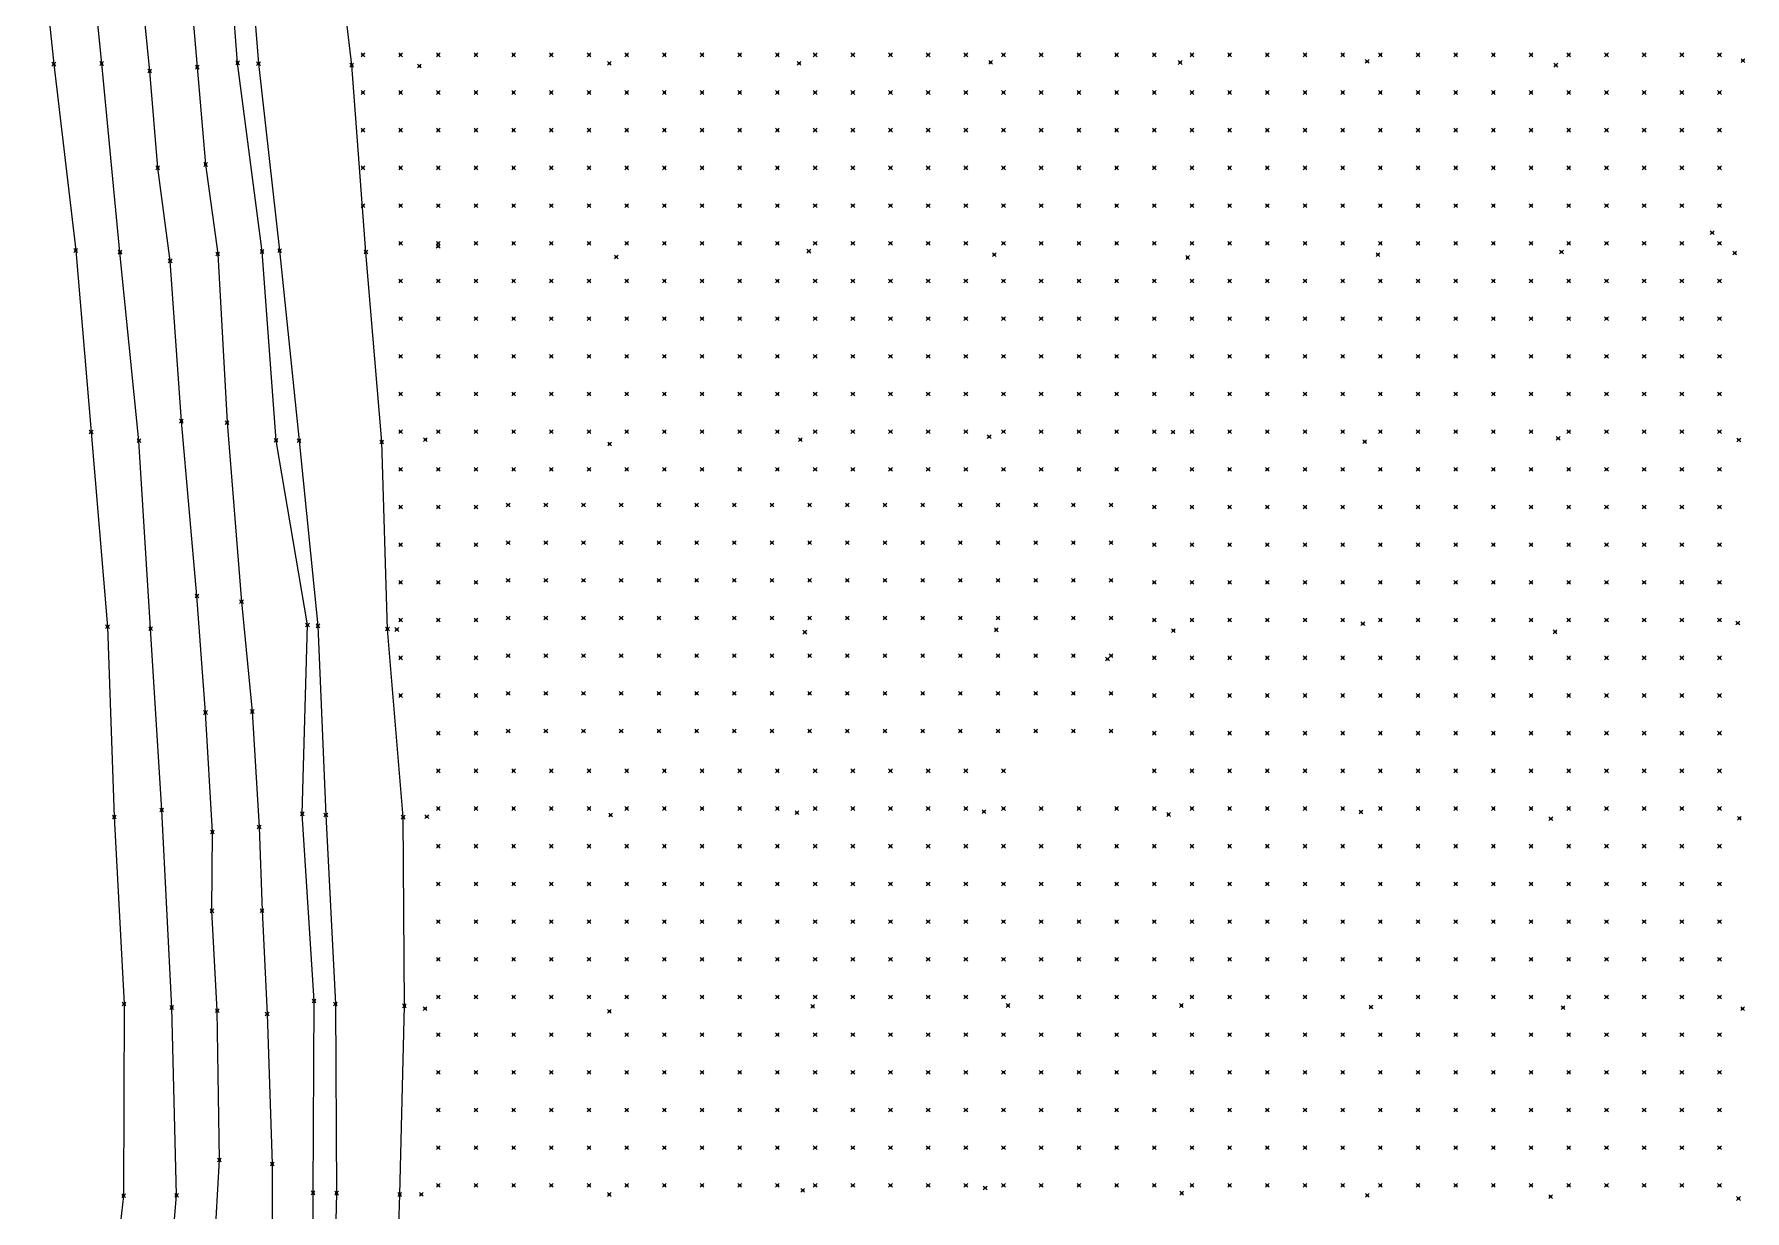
# Model space of a CAD drawing. Header units: metres. Extents: x 441556 to 446409, y 432338 to 461058.
# Drawn here: x 446051.8 to 446187.9, y 433048.4 to 433142.1 of the extents above; entities that cross this region are included whole.
import ezdxf

# ---------------------------------------------------------------- set-up
doc = ezdxf.new("R2010")
doc.units = ezdxf.units.M
doc.header["$MEASUREMENT"] = 0
doc.header["$PDMODE"] = 35
doc.header["$PDSIZE"] = 0.15
for name, color, linetype, lineweight in [('DTM-BRE-RevN_GRP_CANAL', 2, 'Continuous', 0), ('DTM-BRE-RevN_GRP_CANAL IRIGATIE JOS', 2, 'Continuous', 0), ('DTM-BRE-RevN_GRP_CANAL IRIGATIE SUS', 2, 'Continuous', 0), ('DTM-BRE-RevN_GRP_CAROSABIL', 2, 'Continuous', 0), ('DTM-BRE-RevN_GRP_DRUM ASFALT', 2, 'Continuous', 0), ('DTM-BRE-RevN_GRP_TALUZ JOS', 2, 'Continuous', 0), ('DTM-NOK-RevN_LIDAR_co_lidar', 91, 'Continuous', 0), ('DTM-NOK-RevN_RTK', 32, 'Continuous', 0)]:
    doc.layers.add(name, color=color, linetype=linetype, lineweight=lineweight)

msp = doc.modelspace()

# ---------------------------------------------------------------- linework, layer by layer
at = {"layer": 'DTM-BRE-RevN_GRP_CANAL'}
for p, q in [((446060.981, 433139.131, 318.323), (446060.218, 433147.062, 318.323)), ((446064.081, 433147.172, 318.018), (446064.762, 433139.434, 317.858)), ((446061.615, 433131.426, 318.363), (446060.981, 433139.131, 318.323)), ((446064.762, 433139.434, 317.858), (446065.433, 433131.689, 317.806)), ((446062.611, 433124.02, 318.215), (446061.615, 433131.426, 318.363)), ((446065.433, 433131.689, 317.806), (446066.392, 433124.573, 317.915)), ((446063.502, 433111.264, 318.311), (446062.611, 433124.02, 318.215)), ((446066.392, 433124.573, 317.915), (446067.136, 433111.149, 317.907)), ((446064.742, 433097.35, 318.259), (446063.502, 433111.264, 318.311)), ((446067.136, 433111.149, 317.907), (446068.287, 433096.892, 317.568)), ((446065.418, 433088.075, 318.13), (446064.742, 433097.35, 318.259)), ((446068.287, 433096.892, 317.568), (446069.147, 433088.151, 317.435)), ((446065.972, 433078.568, 318.353), (446065.418, 433088.075, 318.13)), ((446069.147, 433088.151, 317.435), (446069.689, 433078.953, 317.813)), ((446069.689, 433078.953, 317.813), (446069.921, 433072.311, 317.806)), ((446065.933, 433072.285, 318.345), (446065.972, 433078.568, 318.353)), ((446066.357, 433064.35, 318.175), (446065.933, 433072.285, 318.345)), ((446069.921, 433072.311, 317.806), (446070.327, 433064.074, 317.755)), ((446066.523, 433052.465, 318.211), (446066.357, 433064.35, 318.175)), ((446070.327, 433064.074, 317.755), (446070.733, 433052.141, 317.723)), ((446066.074, 433044.129, 318.36), (446066.523, 433052.465, 318.211)), ((446070.733, 433052.141, 317.723), (446070.716, 433043.443, 317.724))]:
    msp.add_line(p, q, dxfattribs=at)
at = {"layer": 'DTM-BRE-RevN_GRP_CANAL IRIGATIE JOS'}
for p, q in [((446057.156, 433139.728, 319.289), (446055.685, 433154.776, 319.314)), ((446058.613, 433124.713, 319.24), (446057.156, 433139.728, 319.289)), ((446060.125, 433109.703, 319.222), (446058.613, 433124.713, 319.24)), ((446061.052, 433094.747, 319.272), (446060.125, 433109.703, 319.222)), ((446061.934, 433080.313, 319.259), (446061.052, 433094.747, 319.272)), ((446062.733, 433064.594, 319.146), (446061.934, 433080.313, 319.259)), ((446063.12, 433049.653, 319.092), (446062.733, 433064.594, 319.146)), ((446061.879, 433034.697, 319.209), (446063.12, 433049.653, 319.092))]:
    msp.add_line(p, q, dxfattribs=at)
at = {"layer": 'DTM-BRE-RevN_GRP_CANAL IRIGATIE SUS'}
for p, q in [((446067.974, 433139.778, 319.15), (446066.815, 433154.315, 319.413)), ((446069.921, 433124.764, 319.507), (446067.974, 433139.778, 319.15)), ((446071.033, 433109.73, 319.342), (446069.921, 433124.764, 319.507)), ((446073.541, 433095.043, 319.732), (446071.033, 433109.73, 319.342)), ((446073.127, 433080.006, 319.175), (446073.541, 433095.043, 319.732)), ((446074.063, 433065.118, 319.466), (446073.127, 433080.006, 319.175)), ((446073.981, 433049.846, 319.133), (446074.063, 433065.118, 319.466)), ((446073.972, 433034.779, 319.292), (446073.981, 433049.846, 319.133))]:
    msp.add_line(p, q, dxfattribs=at)
at = {"layer": 'DTM-BRE-RevN_GRP_CAROSABIL'}
for p, q in [((446068.47, 433154.436, 319.592), (446069.643, 433139.716, 319.549)), ((446069.643, 433139.716, 319.549), (446071.321, 433124.84, 319.579)), ((446071.321, 433124.84, 319.579), (446072.863, 433109.706, 319.772)), ((446072.863, 433109.706, 319.772), (446074.373, 433094.974, 319.747)), ((446074.373, 433094.974, 319.747), (446074.996, 433079.91, 319.633)), ((446074.996, 433079.91, 319.633), (446075.76, 433064.88, 319.527)), ((446075.76, 433064.88, 319.527), (446075.854, 433049.821, 319.43)), ((446075.854, 433049.821, 319.43), (446075.418, 433034.761, 319.391))]:
    msp.add_line(p, q, dxfattribs=at)
at = {"layer": 'DTM-BRE-RevN_GRP_DRUM ASFALT'}
for p, q in [((446077.058, 433139.595, 319.593), (446075.279, 433154.95, 319.633)), ((446078.19, 433124.72, 319.646), (446077.058, 433139.595, 319.593)), ((446079.447, 433109.606, 319.84), (446078.19, 433124.72, 319.646)), ((446079.903, 433094.713, 319.813), (446079.447, 433109.606, 319.84)), ((446081.152, 433079.742, 319.765), (446079.903, 433094.713, 319.813)), ((446081.252, 433064.727, 319.611), (446081.152, 433079.742, 319.765)), ((446080.881, 433049.712, 319.547), (446081.252, 433064.727, 319.611)), ((446080.414, 433034.773, 319.487), (446080.881, 433049.712, 319.547))]:
    msp.add_line(p, q, dxfattribs=at)
at = {"layer": 'DTM-BRE-RevN_GRP_TALUZ JOS'}
for p, q in [((446051.787, 433154.354, 319.354), (446053.351, 433139.675, 319.388)), ((446053.351, 433139.675, 319.388), (446055.095, 433124.843, 319.305)), ((446055.095, 433124.843, 319.305), (446056.32, 433110.395, 319.531)), ((446056.32, 433110.395, 319.531), (446057.619, 433094.898, 319.439)), ((446057.619, 433094.898, 319.439), (446058.155, 433079.76, 319.466)), ((446058.155, 433079.76, 319.466), (446058.942, 433064.876, 319.389)), ((446058.942, 433064.876, 319.389), (446058.9, 433049.613, 319.374)), ((446058.9, 433049.613, 319.374), (446057.14, 433034.668, 319.631))]:
    msp.add_line(p, q, dxfattribs=at)
at = {"layer": 'DTM-NOK-RevN_LIDAR_co_lidar'}
for p in [(446077.949, 433140.419, 319.533), (446080.948, 433140.419, 319.046), (446083.948, 433140.419, 318.762), (446086.947, 433140.419, 318.642), (446089.947, 433140.419, 318.642), (446092.946, 433140.419, 318.657), (446095.945, 433140.419, 318.68), (446098.945, 433140.419, 318.674), (446101.944, 433140.419, 318.669), (446104.944, 433140.419, 318.666), (446107.943, 433140.419, 318.681), (446110.942, 433140.419, 318.706), (446113.942, 433140.419, 318.735), (446116.941, 433140.419, 318.789), (446119.94, 433140.419, 318.843), (446122.94, 433140.419, 318.889), (446125.939, 433140.419, 318.882), (446128.939, 433140.419, 318.839), (446131.938, 433140.419, 318.855), (446134.937, 433140.419, 318.872), (446137.937, 433140.419, 318.86), (446140.936, 433140.419, 318.836), (446143.936, 433140.419, 318.838), (446146.935, 433140.419, 318.855), (446149.934, 433140.419, 318.862), (446152.934, 433140.419, 318.834), (446155.933, 433140.419, 318.818), (446158.932, 433140.419, 318.764), (446161.932, 433140.419, 318.682), (446164.931, 433140.419, 318.563), (446167.931, 433140.419, 318.496), (446170.93, 433140.419, 318.442), (446173.929, 433140.419, 318.446), (446176.929, 433140.419, 318.397), (446179.928, 433140.419, 318.417), (446182.928, 433140.419, 318.406), (446185.927, 433140.419, 318.415), (446077.949, 433137.42, 319.519), (446080.948, 433137.42, 319.073), (446083.948, 433137.42, 318.716), (446086.947, 433137.42, 318.728), (446089.947, 433137.42, 318.725), (446092.946, 433137.42, 318.75), (446095.945, 433137.42, 318.765), (446098.945, 433137.42, 318.757), (446101.944, 433137.42, 318.736), (446104.944, 433137.42, 318.732), (446107.943, 433137.42, 318.752), (446110.942, 433137.42, 318.778), (446113.942, 433137.42, 318.813), (446116.941, 433137.42, 318.868), (446119.94, 433137.42, 318.894), (446122.94, 433137.42, 318.953), (446125.939, 433137.42, 318.975), (446128.939, 433137.42, 319.013), (446131.938, 433137.42, 318.995), (446134.937, 433137.42, 318.996), (446137.937, 433137.42, 318.941), (446140.936, 433137.42, 318.95), (446143.936, 433137.42, 318.918), (446146.935, 433137.42, 318.93), (446149.934, 433137.42, 318.895), (446152.934, 433137.42, 318.888), (446155.933, 433137.42, 318.912), (446158.932, 433137.42, 318.818), (446161.932, 433137.42, 318.718), (446164.931, 433137.42, 318.612), (446167.931, 433137.42, 318.52), (446170.93, 433137.42, 318.449), (446173.929, 433137.42, 318.442), (446176.929, 433137.42, 318.428), (446179.928, 433137.42, 318.418), (446182.928, 433137.42, 318.403), (446185.927, 433137.42, 318.373), (446077.949, 433134.421, 319.533), (446080.948, 433134.421, 319.119), (446083.948, 433134.421, 318.839), (446086.947, 433134.421, 318.847), (446089.947, 433134.421, 318.859), (446092.946, 433134.421, 318.859), (446095.945, 433134.421, 318.854), (446098.945, 433134.421, 318.831), (446101.944, 433134.421, 318.815), (446104.944, 433134.421, 318.816), (446107.943, 433134.421, 318.823), (446110.942, 433134.421, 318.83), (446113.942, 433134.421, 318.873), (446116.941, 433134.421, 318.912), (446119.94, 433134.421, 318.959), (446122.94, 433134.421, 318.993), (446125.939, 433134.421, 318.953), (446128.939, 433134.421, 318.946), (446131.938, 433134.421, 318.949), (446134.937, 433134.421, 318.942), (446137.937, 433134.421, 318.953), (446140.936, 433134.421, 318.963), (446143.936, 433134.421, 318.886), (446146.935, 433134.421, 318.88), (446149.934, 433134.421, 318.899), (446152.934, 433134.421, 318.857), (446155.933, 433134.421, 318.837), (446158.932, 433134.421, 318.756), (446161.932, 433134.421, 318.637), (446164.931, 433134.421, 318.51), (446167.931, 433134.421, 318.436), (446170.93, 433134.421, 318.389), (446173.929, 433134.421, 318.455), (446176.929, 433134.421, 318.442), (446179.928, 433134.421, 318.418), (446182.928, 433134.421, 318.411), (446185.927, 433134.421, 318.385), (446077.949, 433131.421, 319.531), (446080.948, 433131.421, 319.17), (446083.948, 433131.421, 318.95), (446086.947, 433131.421, 318.922), (446089.947, 433131.421, 318.946), (446092.946, 433131.421, 318.891), (446095.945, 433131.421, 318.875), (446098.945, 433131.421, 318.88), (446101.944, 433131.421, 318.81), (446104.944, 433131.421, 318.773), (446107.943, 433131.421, 318.762), (446110.942, 433131.421, 318.766), (446113.942, 433131.421, 318.777), (446116.941, 433131.421, 318.829), (446119.94, 433131.421, 318.886), (446122.94, 433131.421, 318.871), (446125.939, 433131.421, 318.825), (446128.939, 433131.421, 318.831), (446131.938, 433131.421, 318.827), (446134.937, 433131.421, 318.839), (446137.937, 433131.421, 318.84), (446140.936, 433131.421, 318.818), (446143.936, 433131.421, 318.767), (446146.935, 433131.421, 318.772), (446149.934, 433131.421, 318.779), (446152.934, 433131.421, 318.69), (446155.933, 433131.421, 318.69), (446158.932, 433131.421, 318.577), (446161.932, 433131.421, 318.47), (446164.931, 433131.421, 318.367), (446167.931, 433131.421, 318.308), (446170.93, 433131.421, 318.259), (446173.929, 433131.421, 318.322), (446176.929, 433131.421, 318.338), (446179.928, 433131.421, 318.347), (446182.928, 433131.421, 318.399), (446185.927, 433131.421, 318.348), (446077.949, 433128.422, 319.563), (446080.948, 433128.422, 319.254), (446083.948, 433128.422, 319.018), (446086.947, 433128.422, 318.946), (446089.947, 433128.422, 318.898), (446092.946, 433128.422, 318.81), (446095.945, 433128.422, 318.755), (446098.945, 433128.422, 318.707), (446101.944, 433128.422, 318.644), (446104.944, 433128.422, 318.625), (446107.943, 433128.422, 318.628), (446110.942, 433128.422, 318.624), (446113.942, 433128.422, 318.65), (446116.941, 433128.422, 318.687), (446119.94, 433128.422, 318.754), (446122.94, 433128.422, 318.768), (446125.939, 433128.422, 318.754), (446128.939, 433128.422, 318.743), (446131.938, 433128.422, 318.731), (446134.937, 433128.422, 318.701), (446137.937, 433128.422, 318.712), (446140.936, 433128.422, 318.696), (446143.936, 433128.422, 318.621), (446146.935, 433128.422, 318.624), (446149.934, 433128.422, 318.584), (446152.934, 433128.422, 318.547), (446155.933, 433128.422, 318.479), (446158.932, 433128.422, 318.398), (446161.932, 433128.422, 318.319), (446164.931, 433128.422, 318.259), (446167.931, 433128.422, 318.21), (446170.93, 433128.422, 318.204), (446173.929, 433128.422, 318.246), (446176.929, 433128.422, 318.232), (446179.928, 433128.422, 318.28), (446182.928, 433128.422, 318.434), (446185.927, 433128.422, 318.595), (446080.948, 433125.423, 319.342), (446083.948, 433125.423, 319.096), (446086.947, 433125.423, 318.978), (446089.947, 433125.423, 318.891), (446092.946, 433125.423, 318.798), (446095.945, 433125.423, 318.711), (446098.945, 433125.423, 318.634), (446101.944, 433125.423, 318.569), (446104.944, 433125.423, 318.558), (446107.943, 433125.423, 318.543), (446110.942, 433125.423, 318.54), (446113.942, 433125.423, 318.555), (446116.941, 433125.423, 318.588), (446119.94, 433125.423, 318.636), (446122.94, 433125.423, 318.654), (446125.939, 433125.423, 318.611), (446128.939, 433125.423, 318.61), (446131.938, 433125.423, 318.594), (446134.937, 433125.423, 318.575), (446137.937, 433125.423, 318.602), (446140.936, 433125.423, 318.549), (446143.936, 433125.423, 318.537), (446146.935, 433125.423, 318.505), (446149.934, 433125.423, 318.459), (446152.934, 433125.423, 318.415), (446155.933, 433125.423, 318.372), (446158.932, 433125.423, 318.269), (446161.932, 433125.423, 318.259), (446164.931, 433125.423, 318.2), (446167.931, 433125.423, 318.184), (446170.93, 433125.423, 318.211), (446173.929, 433125.423, 318.23), (446176.929, 433125.423, 318.208), (446179.928, 433125.423, 318.191), (446182.928, 433125.423, 318.376), (446185.927, 433125.423, 318.485), (446080.948, 433122.423, 319.374), (446083.948, 433122.423, 319.132), (446086.947, 433122.423, 318.996), (446089.947, 433122.423, 318.886), (446092.946, 433122.423, 318.746), (446095.945, 433122.423, 318.625), (446098.945, 433122.423, 318.538), (446101.944, 433122.423, 318.488), (446104.944, 433122.423, 318.479), (446107.943, 433122.423, 318.502), (446110.942, 433122.423, 318.498), (446113.942, 433122.423, 318.488), (446116.941, 433122.423, 318.513), (446119.94, 433122.423, 318.539), (446122.94, 433122.423, 318.597), (446125.939, 433122.423, 318.579), (446128.939, 433122.423, 318.601), (446131.938, 433122.423, 318.68), (446134.937, 433122.423, 318.686), (446137.937, 433122.423, 318.64), (446140.936, 433122.423, 318.594), (446143.936, 433122.423, 318.587), (446146.935, 433122.423, 318.543), (446149.934, 433122.423, 318.495), (446152.934, 433122.423, 318.482), (446155.933, 433122.423, 318.409), (446158.932, 433122.423, 318.343), (446161.932, 433122.423, 318.306), (446164.931, 433122.423, 318.256), (446167.931, 433122.423, 318.21), (446170.93, 433122.423, 318.193), (446173.929, 433122.423, 318.183), (446176.929, 433122.423, 318.201), (446179.928, 433122.423, 318.227), (446182.928, 433122.423, 318.261), (446185.927, 433122.423, 318.283), (446080.948, 433119.424, 319.426), (446083.948, 433119.424, 319.132), (446086.947, 433119.424, 319.047), (446089.947, 433119.424, 318.953), (446092.946, 433119.424, 318.859), (446095.945, 433119.424, 318.732), (446098.945, 433119.424, 318.631), (446101.944, 433119.424, 318.579), (446104.944, 433119.424, 318.559), (446107.943, 433119.424, 318.57), (446110.942, 433119.424, 318.578), (446113.942, 433119.424, 318.601), (446116.941, 433119.424, 318.579), (446119.94, 433119.424, 318.608), (446122.94, 433119.424, 318.646), (446125.939, 433119.424, 318.613), (446128.939, 433119.424, 318.594), (446131.938, 433119.424, 318.704), (446134.937, 433119.424, 318.746), (446137.937, 433119.424, 318.714), (446140.936, 433119.424, 318.68), (446143.936, 433119.424, 318.637), (446146.935, 433119.424, 318.615), (446149.934, 433119.424, 318.499), (446152.934, 433119.424, 318.435), (446155.933, 433119.424, 318.378), (446158.932, 433119.424, 318.313), (446161.932, 433119.424, 318.274), (446164.931, 433119.424, 318.236), (446167.931, 433119.424, 318.214), (446170.93, 433119.424, 318.219), (446173.929, 433119.424, 318.221), (446176.929, 433119.424, 318.221), (446179.928, 433119.424, 318.251), (446182.928, 433119.424, 318.285), (446185.927, 433119.424, 318.276), (446080.948, 433116.424, 319.525), (446083.948, 433116.424, 319.111), (446086.947, 433116.424, 319.038), (446089.947, 433116.424, 318.995), (446092.946, 433116.424, 318.938), (446095.945, 433116.424, 318.861), (446098.945, 433116.424, 318.782), (446101.944, 433116.424, 318.74), (446104.944, 433116.424, 318.687), (446107.943, 433116.424, 318.657), (446110.942, 433116.424, 318.642), (446113.942, 433116.424, 318.619), (446116.941, 433116.424, 318.611), (446119.94, 433116.424, 318.592), (446122.94, 433116.424, 318.614), (446125.939, 433116.424, 318.561), (446128.939, 433116.424, 318.599), (446131.938, 433116.424, 318.679), (446134.937, 433116.424, 318.695), (446137.937, 433116.424, 318.678), (446140.936, 433116.424, 318.653), (446143.936, 433116.424, 318.585), (446146.935, 433116.424, 318.537), (446149.934, 433116.424, 318.477), (446152.934, 433116.424, 318.409), (446155.933, 433116.424, 318.324), (446158.932, 433116.424, 318.3), (446161.932, 433116.424, 318.224), (446164.931, 433116.424, 318.155), (446167.931, 433116.424, 318.164), (446170.93, 433116.424, 318.187), (446173.929, 433116.424, 318.206), (446176.929, 433116.424, 318.217), (446179.928, 433116.424, 318.229), (446182.928, 433116.424, 318.254), (446185.927, 433116.424, 318.26), (446080.948, 433113.425, 319.561), (446083.948, 433113.425, 319.13), (446086.947, 433113.425, 319.045), (446089.947, 433113.425, 319.005), (446092.946, 433113.425, 318.975), (446095.945, 433113.425, 318.947), (446098.945, 433113.425, 318.856), (446101.944, 433113.425, 318.824), (446104.944, 433113.425, 318.746), (446107.943, 433113.425, 318.676), (446110.942, 433113.425, 318.648), (446113.942, 433113.425, 318.598), (446116.941, 433113.425, 318.601), (446119.94, 433113.425, 318.581), (446122.94, 433113.425, 318.569), (446125.939, 433113.425, 318.56), (446128.939, 433113.425, 318.61), (446131.938, 433113.425, 318.65), (446134.937, 433113.425, 318.641), (446137.937, 433113.425, 318.71), (446140.936, 433113.425, 318.715), (446143.936, 433113.425, 318.644), (446146.935, 433113.425, 318.607), (446149.934, 433113.425, 318.516), (446152.934, 433113.425, 318.409), (446155.933, 433113.425, 318.38), (446158.932, 433113.425, 318.325), (446161.932, 433113.425, 318.293), (446164.931, 433113.425, 318.236), (446167.931, 433113.425, 318.222), (446170.93, 433113.425, 318.231), (446173.929, 433113.425, 318.283), (446176.929, 433113.425, 318.304), (446179.928, 433113.425, 318.305), (446182.928, 433113.425, 318.319), (446185.927, 433113.425, 318.336), (446080.948, 433110.426, 319.665), (446083.948, 433110.426, 319.097), (446086.947, 433110.426, 318.969), (446089.947, 433110.426, 318.985), (446092.946, 433110.426, 318.983), (446095.945, 433110.426, 318.973), (446098.945, 433110.426, 318.943), (446101.944, 433110.426, 318.935), (446104.944, 433110.426, 318.859), (446107.943, 433110.426, 318.783), (446110.942, 433110.426, 318.749), (446113.942, 433110.426, 318.691), (446116.941, 433110.426, 318.68), (446119.94, 433110.426, 318.64), (446122.94, 433110.426, 318.635), (446125.939, 433110.426, 318.544), (446128.939, 433110.426, 318.586), (446131.938, 433110.426, 318.616), (446134.937, 433110.426, 318.63), (446137.937, 433110.426, 318.637), (446140.936, 433110.426, 318.687), (446143.936, 433110.426, 318.703), (446146.935, 433110.426, 318.612), (446149.934, 433110.426, 318.579), (446152.934, 433110.426, 318.461), (446155.933, 433110.426, 318.418), (446158.932, 433110.426, 318.347), (446161.932, 433110.426, 318.302), (446164.931, 433110.426, 318.289), (446167.931, 433110.426, 318.278), (446170.93, 433110.426, 318.315), (446173.929, 433110.426, 318.361), (446176.929, 433110.426, 318.383), (446179.928, 433110.426, 318.38), (446182.928, 433110.426, 318.379), (446185.927, 433110.426, 318.383), (446080.948, 433107.426, 319.784), (446083.948, 433107.426, 318.919), (446086.947, 433107.426, 318.637), (446089.947, 433107.426, 318.671), (446092.946, 433107.426, 318.64), (446095.945, 433107.426, 318.654), (446098.945, 433107.426, 318.624), (446101.944, 433107.426, 318.578), (446104.944, 433107.426, 318.5), (446107.943, 433107.426, 318.444), (446110.942, 433107.426, 318.402), (446113.942, 433107.426, 318.353), (446116.941, 433107.426, 318.322), (446119.94, 433107.426, 318.2), (446122.94, 433107.426, 318.157), (446125.939, 433107.426, 318.085), (446128.939, 433107.426, 318.058), (446131.938, 433107.426, 318.086), (446134.937, 433107.426, 318.131), (446137.937, 433107.426, 318.168), (446140.936, 433107.426, 318.482), (446143.936, 433107.426, 318.681), (446146.935, 433107.426, 318.627), (446149.934, 433107.426, 318.568), (446152.934, 433107.426, 318.464), (446155.933, 433107.426, 318.426), (446158.932, 433107.426, 318.351), (446161.932, 433107.426, 318.308), (446164.931, 433107.426, 318.284), (446167.931, 433107.426, 318.346), (446170.93, 433107.426, 318.367), (446173.929, 433107.426, 318.416), (446176.929, 433107.426, 318.419), (446179.928, 433107.426, 318.426), (446182.928, 433107.426, 318.407), (446185.927, 433107.426, 318.414), (446080.948, 433104.427, 319.789), (446083.948, 433104.427, 318.909), (446086.947, 433104.427, 318.342), (446089.51, 433104.59, 319.074), (446092.51, 433104.59, 319.036), (446095.509, 433104.59, 318.942), (446098.508, 433104.59, 318.886), (446101.508, 433104.59, 318.893), (446104.507, 433104.59, 318.777), (446107.507, 433104.59, 318.668), (446110.506, 433104.59, 318.622), (446113.505, 433104.59, 318.559), (446116.505, 433104.59, 318.48), (446119.504, 433104.59, 318.424), (446122.503, 433104.59, 318.471), (446125.503, 433104.59, 318.474), (446128.502, 433104.59, 318.454), (446131.502, 433104.59, 318.441), (446134.501, 433104.59, 318.392), (446137.5, 433104.59, 318.48), (446140.936, 433104.427, 318.356), (446143.936, 433104.427, 318.658), (446146.935, 433104.427, 318.63), (446149.934, 433104.427, 318.544), (446152.934, 433104.427, 318.507), (446155.933, 433104.427, 318.404), (446158.932, 433104.427, 318.324), (446161.932, 433104.427, 318.323), (446164.931, 433104.427, 318.332), (446167.931, 433104.427, 318.358), (446170.93, 433104.427, 318.374), (446173.929, 433104.427, 318.421), (446176.929, 433104.427, 318.437), (446179.928, 433104.427, 318.435), (446182.928, 433104.427, 318.468), (446185.927, 433104.427, 318.466), (446080.948, 433101.427, 319.804), (446083.948, 433101.427, 318.863), (446086.947, 433101.427, 318.403), (446089.51, 433101.591, 319.039), (446092.51, 433101.591, 318.929), (446095.509, 433101.591, 318.791), (446098.508, 433101.591, 318.731), (446101.508, 433101.591, 318.733), (446104.507, 433101.591, 318.671), (446107.507, 433101.591, 318.59), (446110.506, 433101.591, 318.529), (446113.505, 433101.591, 318.452), (446116.505, 433101.591, 318.4), (446119.504, 433101.591, 318.338), (446122.503, 433101.591, 318.432), (446125.503, 433101.591, 318.441), (446128.502, 433101.591, 318.391), (446131.502, 433101.591, 318.408), (446134.501, 433101.591, 318.363), (446137.5, 433101.591, 318.367), (446140.936, 433101.427, 318.305), (446143.936, 433101.427, 318.619), (446146.935, 433101.427, 318.547), (446149.934, 433101.427, 318.501), (446152.934, 433101.427, 318.486), (446155.933, 433101.427, 318.402), (446158.932, 433101.427, 318.308), (446161.932, 433101.427, 318.29), (446164.931, 433101.427, 318.287), (446167.931, 433101.427, 318.276), (446170.93, 433101.427, 318.31), (446173.929, 433101.427, 318.324), (446176.929, 433101.427, 318.345), (446179.928, 433101.427, 318.363), (446182.928, 433101.427, 318.384), (446185.927, 433101.427, 318.393), (446080.948, 433098.428, 319.818), (446083.948, 433098.428, 318.808), (446086.947, 433098.428, 318.304), (446089.51, 433098.591, 319.06), (446092.51, 433098.591, 318.948), (446095.509, 433098.591, 318.817), (446098.508, 433098.591, 318.796), (446101.508, 433098.591, 318.779), (446104.507, 433098.591, 318.721), (446107.507, 433098.591, 318.684), (446110.506, 433098.591, 318.668), (446113.505, 433098.591, 318.469), (446116.505, 433098.591, 318.374), (446119.504, 433098.591, 318.459), (446122.503, 433098.591, 318.342), (446125.503, 433098.591, 318.344), (446128.502, 433098.591, 318.266), (446131.502, 433098.591, 318.202), (446134.501, 433098.591, 318.195), (446137.5, 433098.591, 318.113), (446140.936, 433098.428, 318.279), (446143.936, 433098.428, 318.59), (446146.935, 433098.428, 318.523), (446149.934, 433098.428, 318.511), (446152.934, 433098.428, 318.428), (446155.933, 433098.428, 318.375), (446158.932, 433098.428, 318.283), (446161.932, 433098.428, 318.268), (446164.931, 433098.428, 318.26), (446167.931, 433098.428, 318.229), (446170.93, 433098.428, 318.245), (446173.929, 433098.428, 318.272), (446176.929, 433098.428, 318.276), (446179.928, 433098.428, 318.293), (446182.928, 433098.428, 318.315), (446185.927, 433098.428, 318.327), (446080.948, 433095.429, 319.778), (446083.948, 433095.429, 318.712), (446086.947, 433095.429, 318.267), (446089.51, 433095.592, 319.036), (446092.51, 433095.592, 318.974), (446095.509, 433095.592, 318.843), (446098.508, 433095.592, 318.76), (446101.508, 433095.592, 318.759), (446104.507, 433095.592, 318.74), (446107.507, 433095.592, 318.718), (446110.506, 433095.592, 318.633), (446113.505, 433095.592, 318.537), (446116.505, 433095.592, 318.473), (446119.504, 433095.592, 318.361), (446122.503, 433095.592, 318.367), (446125.503, 433095.592, 318.333), (446128.502, 433095.592, 318.27), (446131.502, 433095.592, 318.172), (446134.501, 433095.592, 318.222), (446137.5, 433095.592, 318.234), (446140.936, 433095.429, 318.158), (446143.936, 433095.429, 318.413), (446146.935, 433095.429, 318.428), (446149.934, 433095.429, 318.36), (446152.934, 433095.429, 318.317), (446155.933, 433095.429, 318.306), (446158.932, 433095.429, 318.276), (446161.932, 433095.429, 318.253), (446164.931, 433095.429, 318.234), (446167.931, 433095.429, 318.203), (446170.93, 433095.429, 318.175), (446173.929, 433095.429, 318.181), (446176.929, 433095.429, 318.218), (446179.928, 433095.429, 318.243), (446182.928, 433095.429, 318.252), (446185.927, 433095.429, 318.265), (446080.948, 433092.429, 319.768), (446083.948, 433092.429, 319.015), (446086.947, 433092.429, 318.283), (446089.51, 433092.593, 318.923), (446092.51, 433092.593, 318.799), (446095.509, 433092.593, 318.755), (446098.508, 433092.593, 318.761), (446101.508, 433092.593, 318.689), (446104.507, 433092.593, 318.599), (446107.507, 433092.593, 318.548), (446110.506, 433092.593, 318.499), (446113.505, 433092.593, 318.411), (446116.505, 433092.593, 318.307), (446119.504, 433092.593, 318.357), (446122.503, 433092.593, 318.352), (446125.503, 433092.593, 318.288), (446128.502, 433092.593, 318.209), (446131.502, 433092.593, 318.166), (446134.501, 433092.593, 318.181), (446137.5, 433092.593, 318.227), (446140.936, 433092.429, 318.223), (446143.936, 433092.429, 318.397), (446146.935, 433092.429, 318.409), (446149.934, 433092.429, 318.34), (446152.934, 433092.429, 318.325), (446155.933, 433092.429, 318.276), (446158.932, 433092.429, 318.278), (446161.932, 433092.429, 318.244), (446164.931, 433092.429, 318.246), (446167.931, 433092.429, 318.224), (446170.93, 433092.429, 318.228), (446173.929, 433092.429, 318.231), (446176.929, 433092.429, 318.262), (446179.928, 433092.429, 318.271), (446182.928, 433092.429, 318.285), (446185.927, 433092.429, 318.29), (446080.948, 433089.43, 319.766), (446083.948, 433089.43, 319.219), (446086.947, 433089.43, 318.422), (446089.51, 433089.593, 318.891), (446092.51, 433089.593, 318.822), (446095.509, 433089.593, 318.791), (446098.508, 433089.593, 318.743), (446101.508, 433089.593, 318.695), (446104.507, 433089.593, 318.645), (446107.507, 433089.593, 318.568), (446110.506, 433089.593, 318.516), (446113.505, 433089.593, 318.447), (446116.505, 433089.593, 318.363), (446119.504, 433089.593, 318.471), (446122.503, 433089.593, 318.412), (446125.503, 433089.593, 318.333), (446128.502, 433089.593, 318.248), (446131.502, 433089.593, 318.269), (446134.501, 433089.593, 318.31), (446137.5, 433089.593, 318.303), (446140.936, 433089.43, 318.327), (446143.936, 433089.43, 318.436), (446146.935, 433089.43, 318.399), (446149.934, 433089.43, 318.367), (446152.934, 433089.43, 318.342), (446155.933, 433089.43, 318.328), (446158.932, 433089.43, 318.308), (446161.932, 433089.43, 318.281), (446164.931, 433089.43, 318.277), (446167.931, 433089.43, 318.269), (446170.93, 433089.43, 318.292), (446173.929, 433089.43, 318.3), (446176.929, 433089.43, 318.32), (446179.928, 433089.43, 318.362), (446182.928, 433089.43, 318.38), (446185.927, 433089.43, 318.381), (446083.948, 433086.431, 319.398), (446086.947, 433086.431, 318.669), (446089.51, 433086.594, 318.952), (446092.51, 433086.594, 318.944), (446095.509, 433086.594, 318.863), (446098.508, 433086.594, 318.816), (446101.508, 433086.594, 318.803), (446104.507, 433086.594, 318.743), (446107.507, 433086.594, 318.675), (446110.506, 433086.594, 318.588), (446113.505, 433086.594, 318.576), (446116.505, 433086.594, 318.514), (446119.504, 433086.594, 318.515), (446122.503, 433086.594, 318.56), (446125.503, 433086.594, 318.469), (446128.502, 433086.594, 318.412), (446131.502, 433086.594, 318.349), (446134.501, 433086.594, 318.42), (446137.5, 433086.594, 318.48), (446140.936, 433086.431, 318.314), (446143.936, 433086.431, 318.434), (446146.935, 433086.431, 318.374), (446149.934, 433086.431, 318.378), (446152.934, 433086.431, 318.337), (446155.933, 433086.431, 318.297), (446158.932, 433086.431, 318.278), (446161.932, 433086.431, 318.282), (446164.931, 433086.431, 318.305), (446167.931, 433086.431, 318.299), (446170.93, 433086.431, 318.323), (446173.929, 433086.431, 318.334), (446176.929, 433086.431, 318.343), (446179.928, 433086.431, 318.365), (446182.928, 433086.431, 318.376), (446185.927, 433086.431, 318.416), (446083.948, 433083.431, 319.482), (446086.947, 433083.431, 319.061), (446089.947, 433083.431, 318.359), (446092.946, 433083.431, 318.385), (446095.945, 433083.431, 318.317), (446098.945, 433083.431, 318.303), (446101.944, 433083.431, 318.26), (446104.944, 433083.431, 318.23), (446107.943, 433083.431, 318.21), (446110.942, 433083.431, 318.198), (446113.942, 433083.431, 318.204), (446116.941, 433083.431, 318.221), (446119.94, 433083.431, 318.239), (446122.94, 433083.431, 318.159), (446125.939, 433083.431, 318.096), (446128.939, 433083.431, 318.049), (446140.936, 433083.431, 318.242), (446143.936, 433083.431, 318.439), (446146.935, 433083.431, 318.397), (446149.934, 433083.431, 318.344), (446152.934, 433083.431, 318.344), (446155.933, 433083.431, 318.324), (446158.932, 433083.431, 318.298), (446161.932, 433083.431, 318.288), (446164.931, 433083.431, 318.294), (446167.931, 433083.431, 318.307), (446170.93, 433083.431, 318.341), (446173.929, 433083.431, 318.377), (446176.929, 433083.431, 318.388), (446179.928, 433083.431, 318.414), (446182.928, 433083.431, 318.421), (446185.927, 433083.431, 318.459), (446083.948, 433080.432, 319.612), (446086.947, 433080.432, 319.675), (446089.947, 433080.432, 318.835), (446092.946, 433080.432, 318.885), (446095.945, 433080.432, 318.898), (446098.945, 433080.432, 318.837), (446101.944, 433080.432, 318.793), (446104.944, 433080.432, 318.779), (446107.943, 433080.432, 318.745), (446110.942, 433080.432, 318.751), (446113.942, 433080.432, 318.736), (446116.941, 433080.432, 318.701), (446119.94, 433080.432, 318.736), (446122.94, 433080.432, 318.641), (446125.939, 433080.432, 318.607), (446128.939, 433080.432, 318.628), (446131.938, 433080.432, 318.513), (446134.937, 433080.432, 318.465), (446137.937, 433080.432, 318.29), (446140.936, 433080.432, 318.345), (446143.936, 433080.432, 318.413), (446146.935, 433080.432, 318.385), (446149.934, 433080.432, 318.316), (446152.934, 433080.432, 318.321), (446155.933, 433080.432, 318.271), (446158.932, 433080.432, 318.257), (446161.932, 433080.432, 318.277), (446164.931, 433080.432, 318.281), (446167.931, 433080.432, 318.328), (446170.93, 433080.432, 318.351), (446173.929, 433080.432, 318.381), (446176.929, 433080.432, 318.416), (446179.928, 433080.432, 318.394), (446182.928, 433080.432, 318.415), (446185.927, 433080.432, 318.434), (446083.948, 433077.432, 319.67), (446086.947, 433077.432, 319.61), (446089.947, 433077.432, 318.984), (446092.946, 433077.432, 319.078), (446095.945, 433077.432, 319.149), (446098.945, 433077.432, 319.1), (446101.944, 433077.432, 319.071), (446104.944, 433077.432, 319.046), (446107.943, 433077.432, 319.014), (446110.942, 433077.432, 318.972), (446113.942, 433077.432, 318.961), (446116.941, 433077.432, 318.943), (446119.94, 433077.432, 318.929), (446122.94, 433077.432, 318.856), (446125.939, 433077.432, 318.727), (446128.939, 433077.432, 318.703), (446131.938, 433077.432, 318.634), (446134.937, 433077.432, 318.566), (446137.937, 433077.432, 318.497), (446140.936, 433077.432, 318.469), (446143.936, 433077.432, 318.427), (446146.935, 433077.432, 318.393), (446149.934, 433077.432, 318.353), (446152.934, 433077.432, 318.348), (446155.933, 433077.432, 318.315), (446158.932, 433077.432, 318.321), (446161.932, 433077.432, 318.355), (446164.931, 433077.432, 318.366), (446167.931, 433077.432, 318.388), (446170.93, 433077.432, 318.405), (446173.929, 433077.432, 318.442), (446176.929, 433077.432, 318.455), (446179.928, 433077.432, 318.476), (446182.928, 433077.432, 318.462), (446185.927, 433077.432, 318.497), (446083.948, 433074.433, 319.698), (446086.947, 433074.433, 319.608), (446089.947, 433074.433, 319.018), (446092.946, 433074.433, 319.042), (446095.945, 433074.433, 319.104), (446098.945, 433074.433, 319.085), (446101.944, 433074.433, 319.054), (446104.944, 433074.433, 319.02), (446107.943, 433074.433, 318.988), (446110.942, 433074.433, 318.968), (446113.942, 433074.433, 318.957), (446116.941, 433074.433, 318.93), (446119.94, 433074.433, 318.901), (446122.94, 433074.433, 318.85), (446125.939, 433074.433, 318.665), (446128.939, 433074.433, 318.649), (446131.938, 433074.433, 318.578), (446134.937, 433074.433, 318.557), (446137.937, 433074.433, 318.513), (446140.936, 433074.433, 318.509), (446143.936, 433074.433, 318.453), (446146.935, 433074.433, 318.442), (446149.934, 433074.433, 318.419), (446152.934, 433074.433, 318.367), (446155.933, 433074.433, 318.314), (446158.932, 433074.433, 318.31), (446161.932, 433074.433, 318.313), (446164.931, 433074.433, 318.329), (446167.931, 433074.433, 318.377), (446170.93, 433074.433, 318.397), (446173.929, 433074.433, 318.427), (446176.929, 433074.433, 318.462), (446179.928, 433074.433, 318.489), (446182.928, 433074.433, 318.481), (446185.927, 433074.433, 318.476), (446083.948, 433071.434, 319.686), (446086.947, 433071.434, 319.733), (446089.947, 433071.434, 319.131), (446092.946, 433071.434, 319.065), (446095.945, 433071.434, 319.097), (446098.945, 433071.434, 319.098), (446101.944, 433071.434, 319.065), (446104.944, 433071.434, 319.032), (446107.943, 433071.434, 319.013), (446110.942, 433071.434, 319.018), (446113.942, 433071.434, 319.002), (446116.941, 433071.434, 318.997), (446119.94, 433071.434, 318.965), (446122.94, 433071.434, 318.864), (446125.939, 433071.434, 318.735), (446128.939, 433071.434, 318.637), (446131.938, 433071.434, 318.606), (446134.937, 433071.434, 318.612), (446137.937, 433071.434, 318.576), (446140.936, 433071.434, 318.587), (446143.936, 433071.434, 318.534), (446146.935, 433071.434, 318.503), (446149.934, 433071.434, 318.487), (446152.934, 433071.434, 318.433), (446155.933, 433071.434, 318.36), (446158.932, 433071.434, 318.345), (446161.932, 433071.434, 318.364), (446164.931, 433071.434, 318.372), (446167.931, 433071.434, 318.44), (446170.93, 433071.434, 318.487), (446173.929, 433071.434, 318.486), (446176.929, 433071.434, 318.534), (446179.928, 433071.434, 318.578), (446182.928, 433071.434, 318.584), (446185.927, 433071.434, 318.555), (446083.948, 433068.434, 319.768), (446086.947, 433068.434, 319.79), (446089.947, 433068.434, 319.208), (446092.946, 433068.434, 319.147), (446095.945, 433068.434, 319.159), (446098.945, 433068.434, 319.146), (446101.944, 433068.434, 319.136), (446104.944, 433068.434, 319.108), (446107.943, 433068.434, 319.093), (446110.942, 433068.434, 319.078), (446113.942, 433068.434, 319.059), (446116.941, 433068.434, 319.098), (446119.94, 433068.434, 319.029), (446122.94, 433068.434, 318.826), (446125.939, 433068.434, 318.693), (446128.939, 433068.434, 318.647), (446131.938, 433068.434, 318.617), (446134.937, 433068.434, 318.606), (446137.937, 433068.434, 318.585), (446140.936, 433068.434, 318.525), (446143.936, 433068.434, 318.501), (446146.935, 433068.434, 318.506), (446149.934, 433068.434, 318.483), (446152.934, 433068.434, 318.423), (446155.933, 433068.434, 318.362), (446158.932, 433068.434, 318.394), (446161.932, 433068.434, 318.373), (446164.931, 433068.434, 318.397), (446167.931, 433068.434, 318.438), (446170.93, 433068.434, 318.501), (446173.929, 433068.434, 318.551), (446176.929, 433068.434, 318.552), (446179.928, 433068.434, 318.578), (446182.928, 433068.434, 318.582), (446185.927, 433068.434, 318.555), (446083.948, 433065.435, 319.812), (446086.947, 433065.435, 319.784), (446089.947, 433065.435, 319.286), (446092.946, 433065.435, 319.21), (446095.945, 433065.435, 319.213), (446098.945, 433065.435, 319.186), (446101.944, 433065.435, 319.224), (446104.944, 433065.435, 319.208), (446107.943, 433065.435, 319.165), (446110.942, 433065.435, 319.146), (446113.942, 433065.435, 319.091), (446116.941, 433065.435, 319.047), (446119.94, 433065.435, 318.977), (446122.94, 433065.435, 318.763), (446125.939, 433065.435, 318.71), (446128.939, 433065.435, 318.663), (446131.938, 433065.435, 318.607), (446134.937, 433065.435, 318.624), (446137.937, 433065.435, 318.582), (446140.936, 433065.435, 318.5), (446143.936, 433065.435, 318.501), (446146.935, 433065.435, 318.464), (446149.934, 433065.435, 318.409), (446152.934, 433065.435, 318.389), (446155.933, 433065.435, 318.364), (446158.932, 433065.435, 318.384), (446161.932, 433065.435, 318.38), (446164.931, 433065.435, 318.425), (446167.931, 433065.435, 318.477), (446170.93, 433065.435, 318.516), (446173.929, 433065.435, 318.57), (446176.929, 433065.435, 318.575), (446179.928, 433065.435, 318.58), (446182.928, 433065.435, 318.621), (446185.927, 433065.435, 318.613), (446083.948, 433062.435, 319.764), (446086.947, 433062.435, 319.824), (446089.947, 433062.435, 319.306), (446092.946, 433062.435, 319.23), (446095.945, 433062.435, 319.193), (446098.945, 433062.435, 319.16), (446101.944, 433062.435, 319.175), (446104.944, 433062.435, 319.165), (446107.943, 433062.435, 319.132), (446110.942, 433062.435, 319.107), (446113.942, 433062.435, 319.074), (446116.941, 433062.435, 319.014), (446119.94, 433062.435, 318.963), (446122.94, 433062.435, 318.884), (446125.939, 433062.435, 318.751), (446128.939, 433062.435, 318.676), (446131.938, 433062.435, 318.577), (446134.937, 433062.435, 318.498), (446137.937, 433062.435, 318.526), (446140.936, 433062.435, 318.463), (446143.936, 433062.435, 318.436), (446146.935, 433062.435, 318.412), (446149.934, 433062.435, 318.348), (446152.934, 433062.435, 318.329), (446155.933, 433062.435, 318.295), (446158.932, 433062.435, 318.319), (446161.932, 433062.435, 318.372), (446164.931, 433062.435, 318.379), (446167.931, 433062.435, 318.437), (446170.93, 433062.435, 318.515), (446173.929, 433062.435, 318.608), (446176.929, 433062.435, 318.628), (446179.928, 433062.435, 318.621), (446182.928, 433062.435, 318.671), (446185.927, 433062.435, 318.633), (446083.948, 433059.436, 319.724), (446086.947, 433059.436, 319.782), (446089.947, 433059.436, 319.271), (446092.946, 433059.436, 319.157), (446095.945, 433059.436, 319.19), (446098.945, 433059.436, 319.24), (446101.944, 433059.436, 319.243), (446104.944, 433059.436, 319.188), (446107.943, 433059.436, 319.149), (446110.942, 433059.436, 319.139), (446113.942, 433059.436, 319.094), (446116.941, 433059.436, 319.035), (446119.94, 433059.436, 318.985), (446122.94, 433059.436, 318.898), (446125.939, 433059.436, 318.772), (446128.939, 433059.436, 318.687), (446131.938, 433059.436, 318.571), (446134.937, 433059.436, 318.475), (446137.937, 433059.436, 318.398), (446140.936, 433059.436, 318.345), (446143.936, 433059.436, 318.293), (446146.935, 433059.436, 318.271), (446149.934, 433059.436, 318.207), (446152.934, 433059.436, 318.189), (446155.933, 433059.436, 318.2), (446158.932, 433059.436, 318.209), (446161.932, 433059.436, 318.299), (446164.931, 433059.436, 318.352), (446167.931, 433059.436, 318.431), (446170.93, 433059.436, 318.488), (446173.929, 433059.436, 318.582), (446176.929, 433059.436, 318.641), (446179.928, 433059.436, 318.694), (446182.928, 433059.436, 318.741), (446185.927, 433059.436, 318.76), (446083.948, 433056.437, 319.69), (446086.947, 433056.437, 319.734), (446089.947, 433056.437, 319.286), (446092.946, 433056.437, 319.07), (446095.945, 433056.437, 319.069), (446098.945, 433056.437, 319.104), (446101.944, 433056.437, 319.119), (446104.944, 433056.437, 319.06), (446107.943, 433056.437, 319.032), (446110.942, 433056.437, 318.984), (446113.942, 433056.437, 318.95), (446116.941, 433056.437, 318.846), (446119.94, 433056.437, 318.815), (446122.94, 433056.437, 318.709), (446125.939, 433056.437, 318.59), (446128.939, 433056.437, 318.477), (446131.938, 433056.437, 318.377), (446134.937, 433056.437, 318.281), (446137.937, 433056.437, 318.139), (446140.936, 433056.437, 318.118), (446143.936, 433056.437, 318.09), (446146.935, 433056.437, 318.082), (446149.934, 433056.437, 318.041), (446152.934, 433056.437, 318.006), (446155.933, 433056.437, 318.003), (446158.932, 433056.437, 318.019), (446161.932, 433056.437, 318.115), (446164.931, 433056.437, 318.195), (446167.931, 433056.437, 318.278), (446170.93, 433056.437, 318.353), (446173.929, 433056.437, 318.447), (446176.929, 433056.437, 318.559), (446179.928, 433056.437, 318.65), (446182.928, 433056.437, 318.708), (446185.927, 433056.437, 318.725), (446083.948, 433053.437, 319.645), (446086.947, 433053.437, 319.477), (446089.947, 433053.437, 319.087), (446092.946, 433053.437, 319.061), (446095.945, 433053.437, 318.97), (446098.945, 433053.437, 318.89), (446101.944, 433053.437, 318.872), (446104.944, 433053.437, 318.858), (446107.943, 433053.437, 318.836), (446110.942, 433053.437, 318.807), (446113.942, 433053.437, 318.773), (446116.941, 433053.437, 318.733), (446119.94, 433053.437, 318.679), (446122.94, 433053.437, 318.648), (446125.939, 433053.437, 318.538), (446128.939, 433053.437, 318.447), (446131.938, 433053.437, 318.302), (446134.937, 433053.437, 318.21), (446137.937, 433053.437, 318.128), (446140.936, 433053.437, 318.184), (446143.936, 433053.437, 318.154), (446146.935, 433053.437, 318.134), (446149.934, 433053.437, 318.112), (446152.934, 433053.437, 318.009), (446155.933, 433053.437, 318.013), (446158.932, 433053.437, 318.102), (446161.932, 433053.437, 318.147), (446164.931, 433053.437, 318.203), (446167.931, 433053.437, 318.262), (446170.93, 433053.437, 318.311), (446173.929, 433053.437, 318.391), (446176.929, 433053.437, 318.531), (446179.928, 433053.437, 318.608), (446182.928, 433053.437, 318.693), (446185.927, 433053.437, 318.734), (446083.948, 433050.438, 319.593), (446086.947, 433050.438, 319.291), (446089.947, 433050.438, 318.993), (446092.946, 433050.438, 318.986), (446095.945, 433050.438, 318.938), (446098.945, 433050.438, 318.929), (446101.944, 433050.438, 318.947), (446104.944, 433050.438, 318.914), (446107.943, 433050.438, 318.884), (446110.942, 433050.438, 318.828), (446113.942, 433050.438, 318.825), (446116.941, 433050.438, 318.825), (446119.94, 433050.438, 318.773), (446122.94, 433050.438, 318.694), (446125.939, 433050.438, 318.63), (446128.939, 433050.438, 318.517), (446131.938, 433050.438, 318.414), (446134.937, 433050.438, 318.306), (446137.937, 433050.438, 318.326), (446140.936, 433050.438, 318.316), (446143.936, 433050.438, 318.249), (446146.935, 433050.438, 318.183), (446149.934, 433050.438, 318.192), (446152.934, 433050.438, 318.096), (446155.933, 433050.438, 318.073), (446158.932, 433050.438, 318.13), (446161.932, 433050.438, 318.204), (446164.931, 433050.438, 318.273), (446167.931, 433050.438, 318.301), (446170.93, 433050.438, 318.303), (446173.929, 433050.438, 318.371), (446176.929, 433050.438, 318.491), (446179.928, 433050.438, 318.602), (446182.928, 433050.438, 318.727), (446185.927, 433050.438, 318.798)]:
    msp.add_point(p, dxfattribs=at)
at = {"layer": 'DTM-NOK-RevN_RTK'}
for p in [(446067.974, 433139.778, 319.15), (446127.907, 433139.816, 318.871), (446142.999, 433139.809, 318.862), (446157.885, 433139.895, 318.76), (446187.788, 433139.963, 318.402), (446053.351, 433139.675, 319.388), (446057.156, 433139.728, 319.289), (446060.981, 433139.131, 318.323), (446064.762, 433139.434, 317.858), (446069.643, 433139.716, 319.549), (446077.058, 433139.595, 319.593), (446082.446, 433139.524, 318.881), (446097.563, 433139.738, 318.737), (446112.664, 433139.744, 318.735), (446172.9, 433139.596, 318.511), (446065.433, 433131.689, 317.806), (446061.615, 433131.426, 318.363), (446185.342, 433126.257, 318.301), (446055.095, 433124.843, 319.305), (446071.321, 433124.84, 319.579), (446083.943, 433125.172, 319.085), (446113.442, 433124.796, 318.513), (446058.613, 433124.713, 319.24), (446058.621, 433124.721, 319.237), (446062.611, 433124.02, 318.215), (446066.392, 433124.573, 317.915), (446069.921, 433124.764, 319.507), (446078.19, 433124.72, 319.646), (446098.12, 433124.331, 318.647), (446128.202, 433124.511, 318.577), (446143.594, 433124.284, 318.595), (446158.742, 433124.522, 318.394), (446173.346, 433124.729, 318.157), (446187.14, 433124.641, 318.32), (446063.502, 433111.264, 318.311), (446056.32, 433110.395, 319.531), (446067.136, 433111.149, 317.907), (446127.797, 433110.023, 318.707), (446142.434, 433110.399, 318.752), (446173.082, 433109.894, 318.376), (446060.125, 433109.703, 319.222), (446071.033, 433109.73, 319.342), (446072.863, 433109.706, 319.772), (446079.447, 433109.606, 319.84), (446082.919, 433109.791, 319.282), (446097.584, 433109.452, 318.999), (446112.767, 433109.787, 318.789), (446157.69, 433109.624, 318.419), (446187.466, 433109.765, 318.418), (446064.742, 433097.35, 318.259), (446068.287, 433096.892, 317.568), (446057.619, 433094.898, 319.439), (446073.541, 433095.043, 319.732), (446074.373, 433094.974, 319.747), (446157.54, 433095.137, 318.301), (446187.385, 433095.189, 318.276), (446061.052, 433094.747, 319.272), (446079.903, 433094.713, 319.813), (446080.649, 433094.681, 319.833), (446113.127, 433094.466, 318.807), (446128.358, 433094.65, 318.641), (446142.463, 433094.595, 318.368), (446172.84, 433094.497, 318.185), (446137.217, 433092.329, 318.34), (446065.418, 433088.075, 318.13), (446069.147, 433088.151, 317.435), (446061.934, 433080.313, 319.259), (446073.127, 433080.006, 319.175), (446074.996, 433079.91, 319.633), (446097.663, 433079.909, 319.104), (446112.496, 433080.095, 318.927), (446127.38, 433080.178, 318.766), (446142.077, 433079.96, 318.454), (446157.389, 433080.162, 318.266), (446058.155, 433079.76, 319.466), (446065.972, 433078.568, 318.353), (446069.689, 433078.953, 317.813), (446081.152, 433079.742, 319.765), (446083.036, 433079.782, 319.583), (446172.503, 433079.616, 318.34), (446187.51, 433079.657, 318.435), (446065.933, 433072.285, 318.345), (446069.921, 433072.311, 317.806), (446058.942, 433064.876, 319.389), (446074.063, 433065.118, 319.466), (446075.76, 433064.88, 319.527), (446062.733, 433064.594, 319.146), (446066.357, 433064.35, 318.175), (446070.327, 433064.074, 317.755), (446081.252, 433064.727, 319.611), (446082.896, 433064.509, 319.712), (446097.572, 433064.293, 319.173), (446113.749, 433064.687, 319.011), (446129.296, 433064.754, 318.654), (446143.096, 433064.757, 318.419), (446158.182, 433064.626, 318.336), (446173.476, 433064.589, 318.493), (446187.761, 433064.499, 318.633), (446066.523, 433052.465, 318.211), (446070.733, 433052.141, 317.723), (446112.958, 433050.04, 318.816), (446127.476, 433050.237, 318.593), (446058.9, 433049.613, 319.374), (446063.12, 433049.653, 319.092), (446073.981, 433049.846, 319.133), (446075.854, 433049.821, 319.43), (446080.881, 433049.712, 319.547), (446082.594, 433049.716, 319.575), (446097.561, 433049.715, 318.932), (446143.12, 433049.821, 318.305), (446157.893, 433049.642, 318.208), (446172.478, 433049.545, 318.353), (446187.439, 433049.392, 318.853)]:
    msp.add_point(p, dxfattribs=at)

doc.saveas('drawing.dxf')
